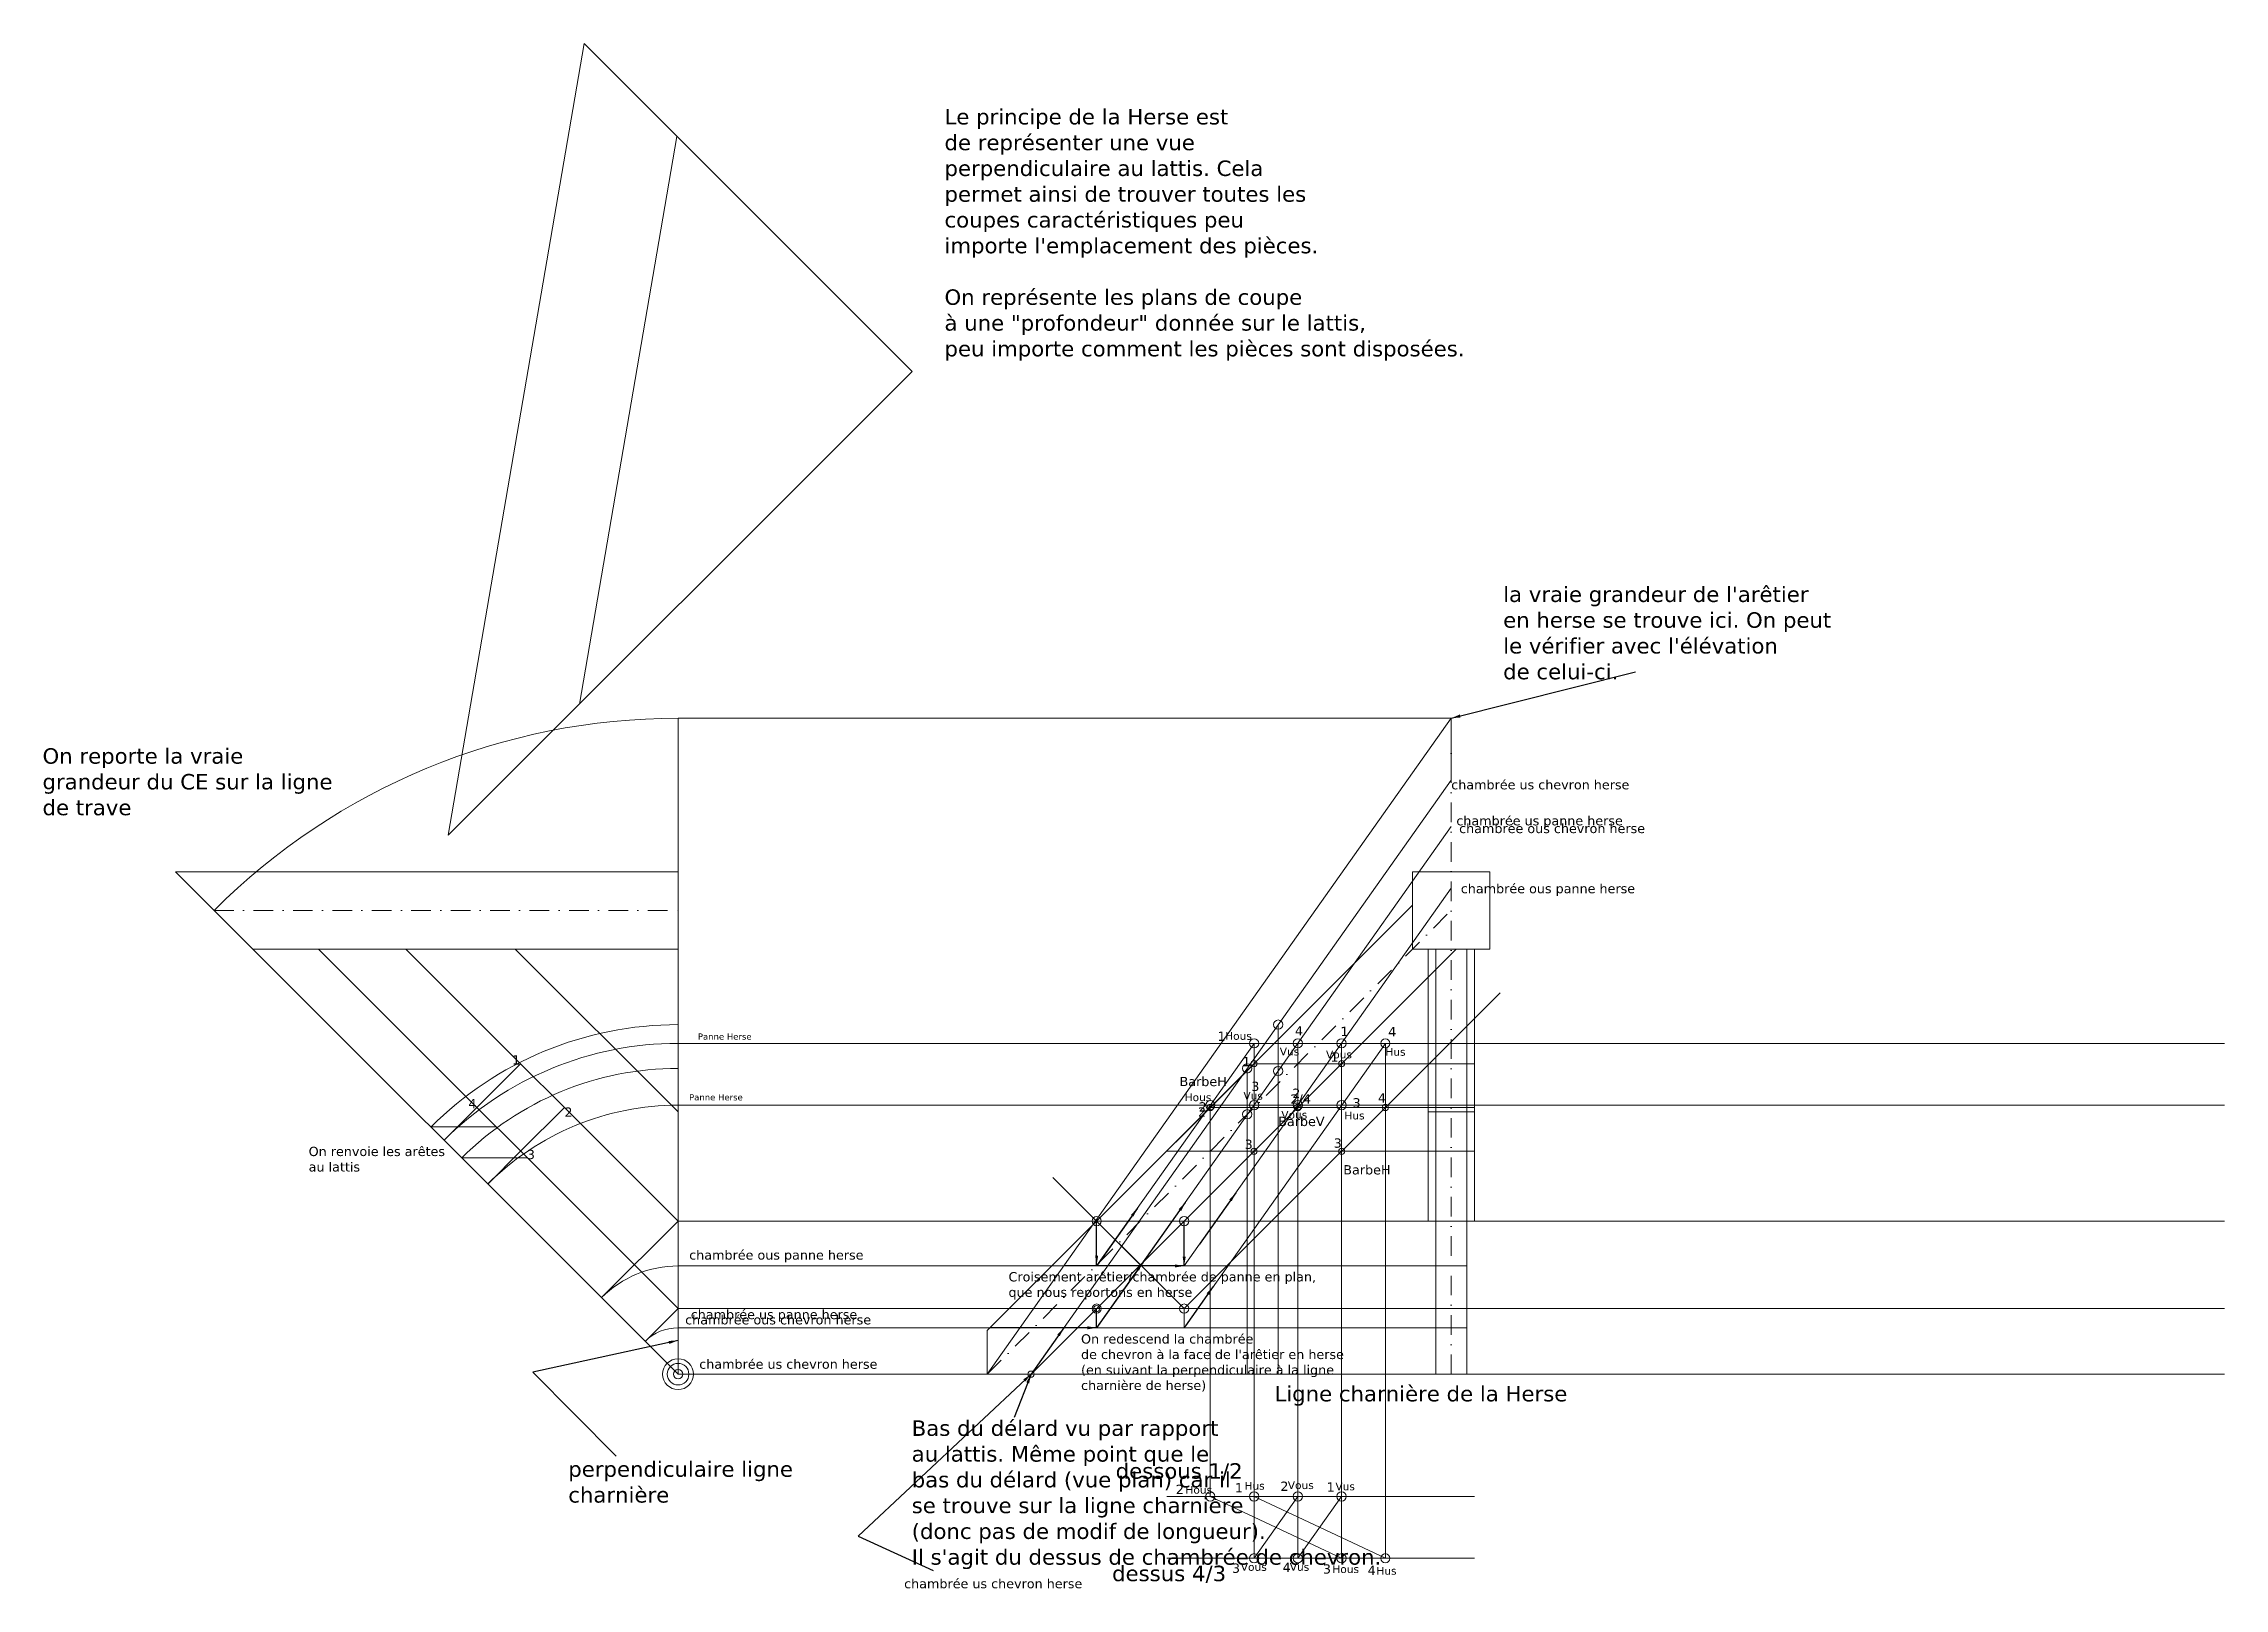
# Model space of a CAD drawing. Header units: millimetres. Extents: x -110 to 1300, y -139 to 861.
import ezdxf

# ---------------------------------------------------------------- set-up
doc = ezdxf.new("R2010")
doc.units = ezdxf.units.MM
doc.linetypes.add('DASHDOT', pattern=[25.4, 12.7, -6.35, 0, -6.35])
for name, color, linetype, lineweight, true_color in [('0_ch_chevron', 3, 'Continuous', 0, 0x00ff00), ('0_ch_panne', 6, 'Continuous', 0, 0xff00ff), ('0_vue_plan', 7, 'Continuous', 0, 0xffffff), ('1_chevron', 7, 'Continuous', 0, 0xffffff), ('1_panne', 7, 'Continuous', 0, 0xffffff), ('2_herse_0_ch_chevron', 3, 'Continuous', 0, 0x00ff00), ('2_herse_0_ch_panne', 6, 'Continuous', 0, 0xff00ff), ('2_herse_arêtier', 2, 'Continuous', 0, 0xffff00), ('2_herse_barbe_panne_H', 6, 'Continuous', 0, 0xff00ff), ('2_herse_empanon', 3, 'Continuous', 0, 0x00ff00), ('2_herse_panne', 6, 'Continuous', 0, 0xff00ff), ('2_herse_verif_panne', 4, 'Continuous', 0, 0x00ffff)]:
    doc.layers.add(name, color=color, linetype=linetype, lineweight=lineweight, true_color=true_color)
doc.styles.add('QCADDimTextStyle', font='')
doc.styles.add('textstyle11', font='')
doc.styles.add('textstyle12', font='')
doc.styles.add('textstyle13', font='')
doc.styles.add('textstyle14', font='')
doc.styles.add('textstyle15', font='')
doc.styles.add('textstyle16', font='')
doc.styles.add('textstyle17', font='')
doc.styles.add('textstyle18', font='')
doc.styles.add('textstyle19', font='')
doc.styles.add('textstyle20', font='')
doc.styles.add('textstyle21', font='')
doc.styles.add('textstyle22', font='')
doc.styles.add('textstyle23', font='')
doc.styles.add('textstyle24', font='')
doc.styles.add('textstyle25', font='')
doc.styles.add('textstyle26', font='')
doc.styles.add('textstyle27', font='')
doc.styles.add('textstyle28', font='')
doc.styles.add('textstyle29', font='')
doc.styles.add('textstyle30', font='')
doc.styles.add('textstyle31', font='')
doc.styles.add('textstyle32', font='')
doc.styles.add('textstyle33', font='')
doc.styles.add('textstyle34', font='')
doc.styles.add('textstyle35', font='')
doc.styles.add('textstyle36', font='')
doc.styles.add('textstyle37', font='')
doc.styles.add('textstyle38', font='')
doc.styles.add('textstyle39', font='')
doc.styles.add('textstyle40', font='')
doc.styles.add('textstyle41', font='')
doc.styles.add('textstyle42', font='')
doc.styles.add('textstyle43', font='')
doc.styles.add('textstyle44', font='')
doc.styles.add('textstyle45', font='')
doc.styles.add('textstyle46', font='')
doc.styles.add('textstyle47', font='')
doc.styles.add('textstyle48', font='')
doc.styles.add('textstyle49', font='')
doc.styles.add('textstyle50', font='')
doc.styles.add('textstyle51', font='')
doc.styles.add('textstyle52', font='')
doc.styles.add('textstyle53', font='')
doc.styles.add('textstyle54', font='')
doc.styles.add('textstyle55', font='')
doc.styles.add('textstyle56', font='')
doc.styles.add('textstyle57', font='')
doc.styles.add('textstyle58', font='')
doc.styles.add('textstyle59', font='')
doc.styles.add('textstyle60', font='')
doc.styles.add('textstyle61', font='')
doc.styles.add('textstyle62', font='')
doc.styles.add('textstyle63', font='')
doc.styles.add('textstyle64', font='')
doc.styles.add('textstyle65', font='')
doc.styles.add('textstyle66', font='')
doc.styles.add('textstyle67', font='')
doc.styles.add('textstyle68', font='')
doc.styles.add('textstyle69', font='')
doc.styles.add('textstyle70', font='')
doc.styles.add('textstyle71', font='')
doc.styles.add('textstyle72', font='')
doc.styles.add('textstyle73', font='')
doc.styles.add('textstyle74', font='')
doc.styles.add('textstyle75', font='')
doc.styles.add('textstyle76', font='')
doc.styles.add('textstyle77', font='')
doc.styles.add('textstyle78', font='')
doc.styles.get('QCADDimTextStyle').set_extended_font_data('DejaVu Sans')
doc.styles.get('textstyle11').set_extended_font_data('DejaVu Sans')
doc.styles.get('textstyle12').set_extended_font_data('DejaVu Sans')
doc.styles.get('textstyle13').set_extended_font_data('DejaVu Sans')
doc.styles.get('textstyle14').set_extended_font_data('DejaVu Sans')
doc.styles.get('textstyle15').set_extended_font_data('DejaVu Sans')
doc.styles.get('textstyle16').set_extended_font_data('DejaVu Sans')
doc.styles.get('textstyle17').set_extended_font_data('DejaVu Sans')
doc.styles.get('textstyle18').set_extended_font_data('DejaVu Sans')
doc.styles.get('textstyle19').set_extended_font_data('DejaVu Sans')
doc.styles.get('textstyle20').set_extended_font_data('DejaVu Sans')
doc.styles.get('textstyle21').set_extended_font_data('DejaVu Sans')
doc.styles.get('textstyle22').set_extended_font_data('DejaVu Sans')
doc.styles.get('textstyle23').set_extended_font_data('DejaVu Sans')
doc.styles.get('textstyle24').set_extended_font_data('DejaVu Sans')
doc.styles.get('textstyle25').set_extended_font_data('DejaVu Sans')
doc.styles.get('textstyle26').set_extended_font_data('DejaVu Sans')
doc.styles.get('textstyle27').set_extended_font_data('DejaVu Sans')
doc.styles.get('textstyle28').set_extended_font_data('DejaVu Sans')
doc.styles.get('textstyle29').set_extended_font_data('DejaVu Sans')
doc.styles.get('textstyle30').set_extended_font_data('DejaVu Sans')
doc.styles.get('textstyle31').set_extended_font_data('DejaVu Sans')
doc.styles.get('textstyle32').set_extended_font_data('DejaVu Sans')
doc.styles.get('textstyle33').set_extended_font_data('DejaVu Sans')
doc.styles.get('textstyle34').set_extended_font_data('DejaVu Sans')
doc.styles.get('textstyle35').set_extended_font_data('DejaVu Sans')
doc.styles.get('textstyle36').set_extended_font_data('DejaVu Sans')
doc.styles.get('textstyle37').set_extended_font_data('DejaVu Sans')
doc.styles.get('textstyle38').set_extended_font_data('DejaVu Sans')
doc.styles.get('textstyle39').set_extended_font_data('DejaVu Sans')
doc.styles.get('textstyle40').set_extended_font_data('DejaVu Sans')
doc.styles.get('textstyle41').set_extended_font_data('DejaVu Sans')
doc.styles.get('textstyle42').set_extended_font_data('DejaVu Sans')
doc.styles.get('textstyle43').set_extended_font_data('DejaVu Sans')
doc.styles.get('textstyle44').set_extended_font_data('DejaVu Sans')
doc.styles.get('textstyle45').set_extended_font_data('DejaVu Sans')
doc.styles.get('textstyle46').set_extended_font_data('DejaVu Sans')
doc.styles.get('textstyle47').set_extended_font_data('DejaVu Sans')
doc.styles.get('textstyle48').set_extended_font_data('DejaVu Sans')
doc.styles.get('textstyle49').set_extended_font_data('DejaVu Sans')
doc.styles.get('textstyle50').set_extended_font_data('DejaVu Sans')
doc.styles.get('textstyle51').set_extended_font_data('DejaVu Sans')
doc.styles.get('textstyle52').set_extended_font_data('DejaVu Sans')
doc.styles.get('textstyle53').set_extended_font_data('DejaVu Sans')
doc.styles.get('textstyle54').set_extended_font_data('DejaVu Sans')
doc.styles.get('textstyle55').set_extended_font_data('DejaVu Sans')
doc.styles.get('textstyle56').set_extended_font_data('DejaVu Sans')
doc.styles.get('textstyle57').set_extended_font_data('DejaVu Sans')
doc.styles.get('textstyle58').set_extended_font_data('DejaVu Sans')
doc.styles.get('textstyle59').set_extended_font_data('DejaVu Sans')
doc.styles.get('textstyle60').set_extended_font_data('DejaVu Sans')
doc.styles.get('textstyle61').set_extended_font_data('DejaVu Sans')
doc.styles.get('textstyle62').set_extended_font_data('DejaVu Sans')
doc.styles.get('textstyle63').set_extended_font_data('DejaVu Sans')
doc.styles.get('textstyle64').set_extended_font_data('DejaVu Sans')
doc.styles.get('textstyle65').set_extended_font_data('DejaVu Sans')
doc.styles.get('textstyle66').set_extended_font_data('DejaVu Sans')
doc.styles.get('textstyle67').set_extended_font_data('DejaVu Sans')
doc.styles.get('textstyle68').set_extended_font_data('DejaVu Sans')
doc.styles.get('textstyle69').set_extended_font_data('DejaVu Sans')
doc.styles.get('textstyle70').set_extended_font_data('DejaVu Sans')
doc.styles.get('textstyle71').set_extended_font_data('DejaVu Sans')
doc.styles.get('textstyle72').set_extended_font_data('DejaVu Sans')
doc.styles.get('textstyle73').set_extended_font_data('DejaVu Sans')
doc.styles.get('textstyle74').set_extended_font_data('DejaVu Sans')
doc.styles.get('textstyle75').set_extended_font_data('DejaVu Sans')
doc.styles.get('textstyle76').set_extended_font_data('DejaVu Sans')
doc.styles.get('textstyle77').set_extended_font_data('DejaVu Sans')
doc.styles.get('textstyle78').set_extended_font_data('DejaVu Sans')
doc.dimstyles.new('QCADDimStyle', dxfattribs={"dimtxt": 6, "dimasz": 6, "dimexe": 3, "dimexo": 1.5, "dimgap": 1.5, "dimtad": 1, "dimtoh": 1, "dimdec": 4, "dimzin": 0, "dimdsep": 46, "dimtxsty": 'QCADDimTextStyle', "dimcen": 0.09, "dimadec": 0, "dimazin": 0, "dimtfac": 1, "dimtdec": 4, "dimtofl": 0, "dimtmove": 0, "dimatfit": 3, "dimfxl": 1, "dimtolj": 1, "dimtzin": 0, "dimarcsym": 0})

msp = doc.modelspace()

# ---------------------------------------------------------------- linework, layer by layer
at = {"layer": '0_ch_chevron'}
for p, q in [((300, 42.4), (1300, 42.4)), ((300, 0), (1300, 0))]:
    msp.add_line(p, q, dxfattribs=at)
at = {"layer": '0_ch_panne'}
for p, q in [((300, 99), (1300, 99)), ((300, 42.4), (1300, 42.4))]:
    msp.add_line(p, q, dxfattribs=at)
at = {"layer": '0_vue_plan'}
for p, q in [((239.3, 860.7), (151.4, 348.6)), ((451.4, 648.6), (239.3, 860.7)), ((299.3, 800.7), (236.3, 433.4)), ((-25, 325), (300, 0)), ((-25, 325), (300, 325)), ((775, 275), (775, 325)), ((775, 325), (825, 325)), ((825, 275), (825, 325)), ((500, 28.3), (775, 303.3)), ((25, 275), (300, 275)), ((67.4, 275), (300, 42.4)), ((124, 275), (300, 99)), ((194.7, 275), (300, 169.7)), ((528.3, 0), (803.3, 275)), ((775, 275), (825, 275)), ((785, 99), (785, 275)), ((790, 0), (790, 275)), ((810, 0), (810, 275)), ((815, 99), (815, 275)), ((169.9, 172.5), (198.2, 200.8)), ((198.2, 144.2), (226.5, 172.5)), ((785, 169.7), (815, 169.7)), ((688.1, 0), (688.1, 159.9)), ((668.1, 0), (668.1, 139.9)), ((599, 70.7), (570.7, 99)), ((785, 99), (815, 99)), ((790, 42.4), (810, 42.4)), ((500, 28.3), (500, 0)), ((500, 0), (528.3, 0)), ((668.1, 0), (688.1, 0)), ((790, 0), (810, 0))]:
    msp.add_line(p, q, dxfattribs=at)
at = {"layer": '0_vue_plan', "color": 1, "true_color": 0xff0000}
for p, q in [((151.4, 348.6), (451.4, 648.6)), ((300, 424.3), (300, 0))]:
    msp.add_line(p, q, dxfattribs=at)
at = {"layer": '0_vue_plan', "linetype": 'DASHDOT'}
for p, q in [((800, 0), (800, 424.3)), ((0, 300), (300, 300)), ((500, 0), (800, 300))]:
    msp.add_line(p, q, dxfattribs=at)
at = {"layer": '1_chevron'}
for p, q in [((182.6, 159.9), (140.1, 159.9)), ((202.6, 139.9), (160.1, 139.9))]:
    msp.add_line(p, q, dxfattribs=at)
at = {"layer": '1_panne', "color": 1, "true_color": 0xff0000}
for p, q in [((627.3, 42.4), (831.6, 246.7)), ((570.7, 99), (672.5, 200.8)), ((570.7, 99), (627.3, 42.4))]:
    msp.add_line(p, q, dxfattribs=at)
at = {"layer": '1_panne'}
for p, q in [((672.5, 200.8), (815, 200.8)), ((644.2, 172.5), (815, 172.5)), ((700.8, 172.5), (815, 172.5)), ((616, 144.2), (815, 144.2)), ((616, -79.1), (815, -79.1)), ((644.2, -79.1), (729.1, -119.1)), ((700.8, -79.1), (672.5, -119.1)), ((672.5, -79.1), (757.4, -119.1)), ((729.1, -79.1), (700.8, -119.1)), ((616, -119.1), (815, -119.1))]:
    msp.add_line(p, q, dxfattribs=at)
at = {"layer": '1_panne', "color": 1, "true_color": 0xff0000}
for centre in [(672.5, 200.8), (729.1, 200.8), (644.2, 172.5), (700.8, 172.5), (757.4, 172.5), (672.5, 144.2), (729.1, 144.2)]:
    msp.add_circle(centre, 2, dxfattribs=at)
at = {"layer": '1_panne'}
for centre in [(644.2, -79.1), (672.5, -79.1), (700.8, -79.1), (729.1, -79.1), (672.5, -119.1), (700.8, -119.1), (729.1, -119.1), (757.4, -119.1)]:
    msp.add_circle(centre, 3, dxfattribs=at)
at = {"layer": '2_herse_0_ch_chevron'}
for p, q in [((800, 384.3), (528.3, 0)), ((800, 354.3), (570.7, 30)), ((300, 42.4), (278.8, 21.2)), ((570.7, 30), (570.7, 42.4)), ((300, 30), (810, 30)), ((300, 0), (528.3, 0)), ((528.3, 0), (810, 0))]:
    msp.add_line(p, q, dxfattribs=at)
for centre in [(570.7, 42.4), (528.3, 0)]:
    msp.add_circle(centre, 2, dxfattribs=at)
msp.add_arc((300, 0), 30, 90, 135, dxfattribs=at)
at = {"layer": '2_herse_0_ch_panne'}
for p, q in [((570.7, 30), (800, 354.3)), ((627.3, 70), (800, 314.3)), ((300, 99), (250.5, 49.5)), ((627.3, 70), (627.3, 99)), ((300, 70), (810, 70)), ((300, 42.4), (278.8, 21.2)), ((570.7, 42.4), (570.7, 30)), ((300, 30), (810, 30))]:
    msp.add_line(p, q, dxfattribs=at)
for centre in [(627.3, 99), (570.7, 42.4)]:
    msp.add_circle(centre, 3, dxfattribs=at)
for radius in [70, 30]:
    msp.add_arc((300, 0), radius, 90, 135, dxfattribs=at)
at = {"layer": '2_herse_arêtier'}
for p, q in [((300, 424.3), (333.4, 424.3)), ((300, 424.3), (800, 424.3)), ((500, 0), (800, 424.3)), ((800, 424.3), (800, 384.3)), ((528.3, 0), (800, 384.3)), ((300, 0), (810, 0))]:
    msp.add_line(p, q, dxfattribs=at)
msp.add_circle((300, 0), 10, dxfattribs=at)
msp.add_arc((300, 0), 424.3, 90, 135, dxfattribs=at)
at = {"layer": '2_herse_barbe_panne_H'}
for p, q in [((570.7, 70), (672.5, 214)), ((627.3, 30), (757.4, 214)), ((542.4, 127.3), (627.3, 42.4)), ((570.7, 99), (570.7, 70)), ((627.3, 42.4), (627.3, 30))]:
    msp.add_line(p, q, dxfattribs=at)
for centre in [(672.5, 214), (757.4, 214), (644.2, 174), (729.1, 174), (570.7, 99), (627.3, 42.4)]:
    msp.add_circle(centre, 3, dxfattribs=at)
at = {"layer": '2_herse_empanon'}
for p, q in [((688.1, 159.9), (688.1, 226.1)), ((668.1, 139.9), (668.1, 197.8))]:
    msp.add_line(p, q, dxfattribs=at)
for centre in [(688.1, 226.1), (668.1, 197.8), (688.1, 196.1), (668.1, 168.1), (300, 0)]:
    msp.add_circle(centre, 3, dxfattribs=at)
for radius in [226.1, 197.8]:
    msp.add_arc((300, 0), radius, 90, 135, dxfattribs=at)
at = {"layer": '2_herse_panne'}
for p, q in [((300, 214), (1300, 214)), ((169.9, 172.5), (148.7, 151.3)), ((300, 174), (1300, 174)), ((198.2, 144.2), (177, 123))]:
    msp.add_line(p, q, dxfattribs=at)
for centre, radius in [((700.8, 214), 3), ((729.1, 214), 3), ((672.5, 174), 3), ((700.8, 174), 3), ((300, 0), 7)]:
    msp.add_circle(centre, radius, dxfattribs=at)
for radius in [214, 174]:
    msp.add_arc((300, 0), radius, 90, 135, dxfattribs=at)
at = {"layer": '2_herse_verif_panne'}
for p, q in [((672.5, -119.1), (672.5, 214)), ((700.8, -119.1), (700.8, 214)), ((729.1, -119.1), (729.1, 214)), ((757.4, -119.1), (757.4, 214)), ((644.2, -79.1), (644.2, 174))]:
    msp.add_line(p, q, dxfattribs=at)

# ---------------------------------------------------------------- texts
at = {"layer": '0_vue_plan', "char_height": 10, "attachment_point": 1}
for s, insert, style in [('\\H6;1', (192.7, 206.3), 'textstyle52'), ('\\H6;4', (164.4, 178), 'textstyle51'), ('\\H6;2', (226.5, 172.5), 'textstyle53'), ('\\H6;3', (202.2, 145.1), 'textstyle54')]:
    msp.add_mtext(s, dxfattribs=dict(at, insert=insert, style=style))
at = {"layer": '1_panne', "attachment_point": 1}
for s, insert, char_height, style in [('\\H6;1', (665, 205.2), 10, 'textstyle64'), ('\\H6;1\\~', (721.8, 208.2), 10, 'textstyle65'), ('\\H6;BarbeH', (624.3, 192.3), 4, 'textstyle11'), ('\\H6;2', (636.7, 175.9), 10, 'textstyle63'), ('\\H6;2/4', (696, 181), 10, 'textstyle66'), ('\\H6;4', (752.6, 181.7), 10, 'textstyle69'), ('\\H6;BarbeV', (688.1, 166.5), 4, 'textstyle13'), ('\\H6;3\\P', (666.4, 151.7), 10, 'textstyle67'), ('\\H6;3', (724, 152.5), 10, 'textstyle68'), ('\\H6;BarbeH', (730.2, 135.2), 4, 'textstyle12'), ('\\H10;dessous 1/2', (583, -57.6), 4, 'textstyle42'), ('\\H5;Hus', (666.3, -69.7), 4, 'textstyle49'), ('\\H6;2', (689.5, -69.5), 10, 'textstyle72'), ('\\H5;Vous', (694.3, -69.3), 4, 'textstyle45'), ('\\H6;1', (719.4, -70), 10, 'textstyle73'), ('\\H5;Vus', (725.1, -70.1), 4, 'textstyle43'), ('\\H6;2', (621.9, -71.5), 10, 'textstyle70'), ('\\H5;Hous', (628.1, -72.3), 4, 'textstyle50'), ('\\H6;1', (660.1, -70.5), 10, 'textstyle71'), ('\\H10;dessus 4/3', (580.7, -123.9), 4, 'textstyle41'), ('\\H6;3', (658.2, -122.5), 10, 'textstyle74'), ('\\H5;Vous', (663.9, -122.2), 4, 'textstyle46'), ('\\H6;4', (691, -122), 10, 'textstyle75'), ('\\H5;Vus', (695.6, -122.2), 4, 'textstyle44'), ('\\H6;3', (717, -123), 10, 'textstyle76'), ('\\H5;Hous', (723.1, -123.6), 4, 'textstyle47'), ('\\H6;4', (745.9, -123.9), 10, 'textstyle77'), ('\\H5;Hus', (751.6, -124.7), 4, 'textstyle48')]:
    msp.add_mtext(s, dxfattribs=dict(at, insert=insert, char_height=char_height, style=style))
at = {"layer": '2_herse_0_ch_chevron', "char_height": 4, "attachment_point": 1}
for s, insert, style in [('\\H6;chambrée us chevron herse', (800, 384.3), 'textstyle26'), ('\\H6;chambrée ous chevron herse', (805.1, 356), 'textstyle25'), ('\\H6;chambrée ous chevron herse', (304.6, 38.2), 'textstyle23'), ("\\H6;On redescend la chambrée \\Pde chevron à la face de l'arêtier en herse\\P(en suivant la perpendiculaire à la ligne\\Pcharnière de herse)", (560.6, 25.8), 'textstyle27'), ('\\H6;chambrée us chevron herse', (313.7, 9.5), 'textstyle24'), ('\\H6;chambrée us chevron herse', (446.2, -132.5), 'textstyle30')]:
    msp.add_mtext(s, dxfattribs=dict(at, insert=insert, style=style))
at = {"layer": '2_herse_0_ch_panne', "char_height": 4, "attachment_point": 1}
for s, insert, style in [('\\H6;chambrée us panne herse', (803.3, 361), 'textstyle32'), ('\\H6;chambrée ous panne herse', (806.2, 317.1), 'textstyle31'), ('\\H6;chambrée ous panne herse', (307.2, 80.1), 'textstyle28'), ('\\H6;chambrée us panne herse', (308.2, 41.6), 'textstyle29')]:
    msp.add_mtext(s, dxfattribs=dict(at, insert=insert, style=style))
at = {"layer": '2_herse_arêtier', "char_height": 4, "attachment_point": 1}
for s, insert, style in [('\\H10;Le principe de la Herse est\\Pde représenter une vue\\Pperpendiculaire au lattis. Cela\\Ppermet ainsi de trouver toutes les\\Pcoupes caractéristiques peu\\Pimporte l\'emplacement des pièces.\\P\\POn représente les plans de coupe\\Pà une "profondeur" donnée sur le lattis,\\Ppeu importe comment les pièces sont disposées.', (472.3, 818.4), 'textstyle21'), ("\\H10;la vraie grandeur de l'arêtier\\Pen herse se trouve ici. On peut\\Ple vérifier avec l'élévation\\Pde celui-ci.", (833.6, 509.5), 'textstyle15'), ('\\H10;On reporte la vraie\\Pgrandeur du CE sur la ligne\\Pde trave', (-111, 404.9), 'textstyle14'), ('\\H10;Ligne charnière de la Herse', (685.7, -7.6), 'textstyle19'), ("\\H10;Bas du délard vu par rapport\\Pau lattis. Même point que le\\Pbas du délard (vue plan) car il\\Pse trouve sur la ligne charnière\\P(donc pas de modif de longueur).\\PIl s'agit du dessus de chambrée de chevron.", (451.1, -29.9), 'textstyle20'), ('\\H10;perpendiculaire ligne\\Pcharnière', (229, -56.4), 'textstyle22')]:
    msp.add_mtext(s, dxfattribs=dict(at, insert=insert, style=style))
at = {"layer": '2_herse_barbe_panne_H', "attachment_point": 1}
for s, insert, char_height, style in [('\\H6;1', (648.9, 221.6), 10, 'textstyle60'), ('\\H5;Hous', (653.8, 221.3), 4, 'textstyle40'), ('\\H6;4', (759.2, 224.5), 10, 'textstyle61'), ('\\H5;Hus', (757.4, 211), 4, 'textstyle38'), ('\\H5;Hous', (627.6, 181.6), 4, 'textstyle39'), ('\\H6;2', (636.2, 172.6), 10, 'textstyle59'), ('\\H5;Hus', (730.9, 169.8), 4, 'textstyle37'), ('\\H6;3', (736.2, 178.5), 10, 'textstyle62'), ('\\H6;Croisement arêtier/chambrée de panne en plan,\\Pque nous reportons en herse', (513.7, 66), 4, 'textstyle78')]:
    msp.add_mtext(s, dxfattribs=dict(at, insert=insert, char_height=char_height, style=style))
at = {"layer": '2_herse_panne', "attachment_point": 1}
for s, insert, char_height, style in [('Panne Herse', (312.8, 220.4), 4, 'textstyle17'), ('\\H6;4', (698.9, 225.1), 10, 'textstyle55'), ('\\H6;1', (728.3, 224.7), 10, 'textstyle56'), ('\\H5;Vus', (689.1, 211.2), 4, 'textstyle35'), ('\\H5;Vous', (719, 209.3), 4, 'textstyle33'), ('\\H6;3', (670.7, 189.2), 10, 'textstyle57'), ('\\H6;2', (697.2, 184.7), 10, 'textstyle58'), ('Panne Herse', (307.1, 181.1), 4, 'textstyle18'), ('\\H5;Vus', (665.6, 182.6), 4, 'textstyle36'), ('\\H5;Vous', (690.1, 170.3), 4, 'textstyle34'), ('\\H6;On renvoie les arêtes\\Pau lattis', (61.1, 147.1), 4, 'textstyle16')]:
    msp.add_mtext(s, dxfattribs=dict(at, insert=insert, char_height=char_height, style=style))

# ---------------------------------------------------------------- leaders
at = {"layer": '2_herse_0_ch_chevron'}
for points in [[(600.7, 72.4), (570.7, 30)], [(570.7, 30), (501.7, 30)], [(549.5, 30), (528.3, 0)], [(528.3, 0), (416.4, -104.7), (464.9, -126.9)]]:
    msp.add_leader(points, dimstyle='QCADDimStyle', dxfattribs=at)
at = {"layer": '2_herse_0_ch_panne'}
for points in [[(660.7, 117.3), (637.3, 84.2)], [(628, 111), (579.1, 41.8)], [(627.3, 70), (627.3, 99)], [(627.3, 70), (549.5, 70)], [(570.7, 30), (501.7, 30)]]:
    msp.add_leader(points, dimstyle='QCADDimStyle', dxfattribs=at)
at = {"layer": '2_herse_0_ch_panne', "has_arrowhead": 0}
msp.add_leader([(570.7, 30), (570.7, 42.4)], dimstyle='QCADDimStyle', dxfattribs=at)
at = {"layer": '2_herse_arêtier'}
for points in [[(800, 424.3), (919.1, 454.3)], [(300, 21.8), (206.1, 1.3), (259.9, -53)], [(528.3, 0), (517.4, -28.1)]]:
    msp.add_leader(points, dimstyle='QCADDimStyle', dxfattribs=at)
at = {"layer": '2_herse_barbe_panne_H'}
for points in [[(570.7, 70.7), (570.7, 99)], [(597.1, 107.4), (571.1, 70.6)], [(646.1, 56.7), (628.1, 31.2)]]:
    msp.add_leader(points, dimstyle='QCADDimStyle', dxfattribs=at)

doc.saveas('drawing.dxf')
